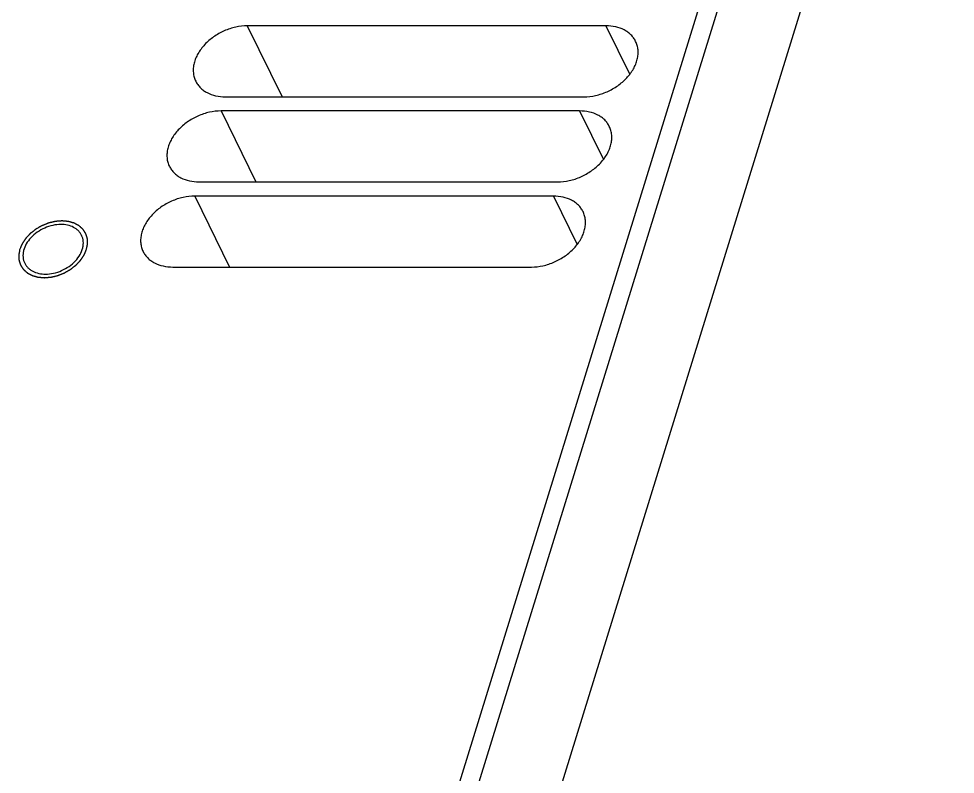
# Model space of a CAD drawing. Header units: millimetres. Extents: x 0 to 841, y 0 to 594.
# Drawn here: x 240.2 to 291.9, y 68.9 to 110.7 of the extents above; entities that cross this region are included whole.
import ezdxf

# ---------------------------------------------------------------- set-up
doc = ezdxf.new("R2010")
doc.units = ezdxf.units.MM
doc.header["$LTSCALE"] = 46.255
doc.layers.get('0').update_dxf_attribs({"linetype": 'CONTINUOUS'})
for name, color, linetype in [('03_ALL_AXES', 7, 'CONTINUOUS'), ('09_ALL_ROUNDS', 7, 'CONTINUOUS'), ('10_ALL_CHAMFER', 7, 'CONTINUOUS'), ('11_ALL_COSMETICS', 7, 'CONTINUOUS')]:
    doc.layers.add(name, color=color, linetype=linetype)

msp = doc.modelspace()

# ---------------------------------------------------------------- linework, layer by layer
at = {"color": 4}
for points in [[(243.961, 97.933), (243.966, 97.958), (243.974, 97.996), (243.983, 98.047), (243.991, 98.085), (243.997, 98.117), (244.002, 98.142), (244.005, 98.161), (244.009, 98.18), (244.012, 98.196), (244.015, 98.209), (244.017, 98.218), (244.018, 98.226), (244.019, 98.232), (244.02, 98.235), (244.02, 98.237), (244.02, 98.239), (244.02, 98.242), (244.02, 98.248), (244.019, 98.255), (244.019, 98.265), (244.018, 98.277), (244.018, 98.292), (244.017, 98.31), (244.016, 98.329), (244.015, 98.353), (244.014, 98.383), (244.012, 98.414), (244.011, 98.438), (244.01, 98.457), (244.009, 98.475), (244.009, 98.49), (244.008, 98.502), (244.008, 98.51), (244.007, 98.516), (244.007, 98.521), (244.007, 98.525), (244.007, 98.528), (244.007, 98.53), (244.006, 98.532), (244.005, 98.535), (244.004, 98.538), (244.003, 98.543), (244.001, 98.548), (243.999, 98.555), (243.995, 98.566), (243.991, 98.58), (243.985, 98.597), (243.98, 98.614), (243.973, 98.637), (243.964, 98.665), (243.955, 98.693), (243.948, 98.715), (243.943, 98.732), (243.937, 98.749), (243.933, 98.763), (243.929, 98.775), (243.927, 98.782), (243.925, 98.787), (243.924, 98.791), (243.923, 98.795), (243.922, 98.798), (243.922, 98.8), (243.92, 98.802), (243.919, 98.804), (243.916, 98.807), (243.914, 98.811), (243.911, 98.816), (243.907, 98.822), (243.9, 98.832), (243.892, 98.845), (243.882, 98.86), (243.872, 98.875), (243.859, 98.895), (243.843, 98.92), (243.826, 98.945), (243.813, 98.965), (243.803, 98.98), (243.794, 98.995), (243.785, 99.008), (243.779, 99.018), (243.775, 99.024), (243.771, 99.029), (243.769, 99.033), (243.767, 99.036), (243.765, 99.039), (243.764, 99.041), (243.762, 99.042), (243.76, 99.044), (243.757, 99.047), (243.754, 99.05), (243.749, 99.054), (243.744, 99.059), (243.735, 99.067), (243.723, 99.077), (243.71, 99.089), (243.696, 99.101), (243.678, 99.117), (243.655, 99.138), (243.632, 99.158), (243.614, 99.174), (243.601, 99.186), (243.587, 99.198), (243.576, 99.208), (243.567, 99.217), (243.56, 99.223), (243.554, 99.228), (243.55, 99.231), (243.548, 99.233), (243.546, 99.235), (243.544, 99.236), (243.541, 99.237), (243.536, 99.24), (243.529, 99.244), (243.521, 99.248), (243.509, 99.254), (243.495, 99.262), (243.478, 99.271), (243.461, 99.28), (243.438, 99.292), (243.41, 99.307), (243.376, 99.325), (243.348, 99.34), (243.325, 99.352), (243.311, 99.36), (243.3, 99.366), (243.291, 99.37), (243.284, 99.374), (243.279, 99.377), (243.276, 99.378), (243.274, 99.379), (243.272, 99.38), (243.268, 99.381), (243.262, 99.382), (243.254, 99.385), (243.244, 99.388), (243.231, 99.391), (243.215, 99.396), (243.188, 99.403), (243.155, 99.413), (243.116, 99.424), (243.076, 99.435), (243.043, 99.444), (243.017, 99.452), (243.001, 99.456), (242.987, 99.46), (242.978, 99.463), (242.969, 99.465), (242.964, 99.467), (242.96, 99.468), (242.958, 99.469), (242.955, 99.469), (242.951, 99.469), (242.945, 99.47), (242.936, 99.471), (242.925, 99.471), (242.91, 99.473), (242.891, 99.474), (242.862, 99.477), (242.825, 99.48), (242.781, 99.484), (242.736, 99.488), (242.699, 99.491), (242.67, 99.494), (242.651, 99.495), (242.637, 99.497), (242.625, 99.498), (242.616, 99.498), (242.61, 99.499), (242.606, 99.499), (242.603, 99.5), (242.6, 99.499), (242.597, 99.499), (242.59, 99.498), (242.58, 99.498), (242.569, 99.497), (242.554, 99.495), (242.534, 99.494), (242.504, 99.491), (242.466, 99.488), (242.42, 99.485), (242.374, 99.481), (242.336, 99.478), (242.305, 99.475), (242.286, 99.474), (242.271, 99.472), (242.259, 99.472), (242.25, 99.471), (242.243, 99.47), (242.239, 99.47), (242.236, 99.47), (242.233, 99.469), (242.229, 99.468), (242.223, 99.466), (242.213, 99.464), (242.201, 99.461), (242.186, 99.458), (242.167, 99.453), (242.136, 99.446), (242.097, 99.437), (242.051, 99.425), (242.004, 99.414), (241.965, 99.405), (241.934, 99.398), (241.915, 99.393), (241.9, 99.39), (241.888, 99.387), (241.878, 99.384), (241.872, 99.383), (241.868, 99.382), (241.865, 99.381), (241.862, 99.38), (241.858, 99.379), (241.852, 99.376), (241.842, 99.372), (241.831, 99.368), (241.816, 99.362), (241.797, 99.354), (241.767, 99.342), (241.729, 99.327), (241.684, 99.31), (241.639, 99.292), (241.601, 99.277), (241.571, 99.265), (241.552, 99.257), (241.537, 99.251), (241.526, 99.247), (241.516, 99.243), (241.51, 99.24), (241.506, 99.239), (241.503, 99.238), (241.5, 99.236), (241.497, 99.234), (241.49, 99.231), (241.481, 99.225), (241.471, 99.219), (241.456, 99.211), (241.438, 99.201), (241.41, 99.184), (241.374, 99.164), (241.331, 99.139), (241.288, 99.115), (241.252, 99.094), (241.223, 99.078), (241.206, 99.067), (241.191, 99.059), (241.18, 99.053), (241.171, 99.048), (241.165, 99.044), (241.162, 99.042), (241.159, 99.041), (241.157, 99.039), (241.153, 99.036), (241.148, 99.032), (241.14, 99.026), (241.131, 99.018), (241.118, 99.009), (241.102, 98.996), (241.077, 98.977), (241.046, 98.952), (241.008, 98.923), (240.971, 98.893), (240.939, 98.868), (240.914, 98.849), (240.898, 98.836), (240.886, 98.827), (240.877, 98.819), (240.869, 98.813), (240.863, 98.809), (240.86, 98.806), (240.858, 98.804), (240.856, 98.802), (240.853, 98.799), (240.848, 98.795), (240.842, 98.788), (240.834, 98.779), (240.823, 98.768), (240.81, 98.754), (240.789, 98.731), (240.763, 98.703), (240.731, 98.67), (240.699, 98.636), (240.673, 98.608), (240.652, 98.585), (240.639, 98.571), (240.628, 98.56), (240.62, 98.552), (240.614, 98.545), (240.609, 98.54), (240.607, 98.537), (240.604, 98.535), (240.603, 98.533), (240.601, 98.53), (240.597, 98.524), (240.592, 98.517), (240.586, 98.507), (240.578, 98.495), (240.568, 98.48), (240.552, 98.456), (240.531, 98.425), (240.507, 98.389), (240.482, 98.352), (240.462, 98.322), (240.446, 98.297), (240.436, 98.282), (240.427, 98.27), (240.421, 98.261), (240.416, 98.253), (240.413, 98.248), (240.411, 98.245), (240.409, 98.243), (240.408, 98.24), (240.407, 98.237), (240.404, 98.231), (240.401, 98.223), (240.397, 98.213), (240.391, 98.201), (240.384, 98.184), (240.373, 98.159), (240.36, 98.126), (240.343, 98.088), (240.327, 98.049), (240.305, 97.997), (240.288, 97.959), (240.277, 97.933)], [(240.277, 97.933), (240.272, 97.907), (240.265, 97.869), (240.255, 97.819), (240.248, 97.781), (240.241, 97.749), (240.237, 97.724), (240.233, 97.705), (240.229, 97.686), (240.226, 97.67), (240.224, 97.657), (240.222, 97.648), (240.22, 97.64), (240.219, 97.634), (240.219, 97.631), (240.218, 97.629), (240.218, 97.626), (240.218, 97.623), (240.219, 97.618), (240.219, 97.61), (240.219, 97.601), (240.22, 97.589), (240.221, 97.574), (240.221, 97.555), (240.222, 97.537), (240.223, 97.513), (240.225, 97.482), (240.226, 97.452), (240.227, 97.427), (240.228, 97.409), (240.229, 97.391), (240.23, 97.375), (240.23, 97.363), (240.231, 97.356), (240.231, 97.35), (240.231, 97.345), (240.231, 97.341), (240.231, 97.338), (240.231, 97.336), (240.232, 97.334), (240.233, 97.331), (240.234, 97.327), (240.236, 97.323), (240.237, 97.318), (240.24, 97.311), (240.243, 97.299), (240.248, 97.285), (240.253, 97.268), (240.258, 97.251), (240.265, 97.229), (240.274, 97.201), (240.283, 97.173), (240.29, 97.15), (240.296, 97.133), (240.301, 97.116), (240.305, 97.102), (240.309, 97.091), (240.311, 97.084), (240.313, 97.079), (240.314, 97.074), (240.315, 97.071), (240.316, 97.068), (240.317, 97.066), (240.318, 97.064), (240.32, 97.061), (240.322, 97.058), (240.324, 97.055), (240.328, 97.05), (240.332, 97.043), (240.338, 97.033), (240.346, 97.021), (240.356, 97.006), (240.366, 96.991), (240.379, 96.971), (240.396, 96.945), (240.412, 96.92), (240.425, 96.9), (240.435, 96.885), (240.445, 96.87), (240.453, 96.858), (240.459, 96.848), (240.464, 96.841), (240.467, 96.836), (240.469, 96.833), (240.471, 96.829), (240.473, 96.827), (240.474, 96.825), (240.476, 96.824), (240.478, 96.821), (240.481, 96.819), (240.484, 96.816), (240.489, 96.812), (240.495, 96.807), (240.504, 96.799), (240.515, 96.789), (240.529, 96.777), (240.542, 96.764), (240.56, 96.748), (240.583, 96.728), (240.606, 96.708), (240.624, 96.692), (240.638, 96.679), (240.651, 96.667), (240.663, 96.657), (240.672, 96.649), (240.678, 96.643), (240.684, 96.638), (240.688, 96.634), (240.69, 96.633), (240.692, 96.631), (240.694, 96.63), (240.697, 96.628), (240.702, 96.626), (240.709, 96.622), (240.718, 96.617), (240.729, 96.611), (240.743, 96.604), (240.76, 96.595), (240.777, 96.586), (240.8, 96.574), (240.828, 96.559), (240.862, 96.541), (240.891, 96.526), (240.913, 96.514), (240.927, 96.506), (240.939, 96.5), (240.947, 96.496), (240.954, 96.492), (240.959, 96.489), (240.962, 96.488), (240.964, 96.486), (240.967, 96.486), (240.97, 96.485), (240.976, 96.483), (240.984, 96.481), (240.994, 96.478), (241.007, 96.474), (241.024, 96.47), (241.05, 96.462), (241.083, 96.453), (241.122, 96.442), (241.162, 96.431), (241.195, 96.421), (241.221, 96.414), (241.238, 96.409), (241.251, 96.405), (241.261, 96.403), (241.269, 96.4), (241.275, 96.399), (241.278, 96.398), (241.28, 96.397), (241.283, 96.397), (241.287, 96.397), (241.293, 96.396), (241.303, 96.395), (241.314, 96.394), (241.328, 96.393), (241.347, 96.391), (241.376, 96.389), (241.413, 96.386), (241.458, 96.382), (241.502, 96.378), (241.539, 96.375), (241.569, 96.372), (241.587, 96.37), (241.602, 96.369), (241.613, 96.368), (241.622, 96.367), (241.629, 96.367), (241.632, 96.366), (241.635, 96.366), (241.638, 96.366), (241.642, 96.367), (241.648, 96.367), (241.658, 96.368), (241.669, 96.369), (241.685, 96.37), (241.704, 96.372), (241.734, 96.374), (241.773, 96.377), (241.819, 96.381), (241.864, 96.385), (241.903, 96.388), (241.933, 96.39), (241.952, 96.392), (241.968, 96.393), (241.979, 96.394), (241.989, 96.395), (241.995, 96.395), (241.999, 96.396), (242.002, 96.396), (242.005, 96.397), (242.009, 96.398), (242.016, 96.399), (242.025, 96.402), (242.037, 96.404), (242.052, 96.408), (242.072, 96.413), (242.103, 96.42), (242.141, 96.429), (242.188, 96.44), (242.234, 96.451), (242.273, 96.46), (242.304, 96.468), (242.323, 96.472), (242.339, 96.476), (242.35, 96.479), (242.36, 96.481), (242.367, 96.483), (242.371, 96.484), (242.374, 96.484), (242.376, 96.486), (242.38, 96.487), (242.387, 96.49), (242.396, 96.493), (242.407, 96.498), (242.423, 96.504), (242.441, 96.511), (242.472, 96.523), (242.509, 96.538), (242.554, 96.556), (242.6, 96.574), (242.637, 96.589), (242.667, 96.601), (242.686, 96.609), (242.701, 96.614), (242.713, 96.619), (242.722, 96.623), (242.729, 96.625), (242.732, 96.627), (242.735, 96.628), (242.738, 96.63), (242.742, 96.632), (242.748, 96.635), (242.757, 96.64), (242.768, 96.646), (242.782, 96.655), (242.8, 96.665), (242.829, 96.681), (242.864, 96.702), (242.907, 96.726), (242.95, 96.751), (242.986, 96.772), (243.015, 96.788), (243.033, 96.798), (243.047, 96.807), (243.058, 96.813), (243.067, 96.818), (243.073, 96.821), (243.077, 96.824), (243.08, 96.825), (243.082, 96.827), (243.085, 96.829), (243.09, 96.834), (243.098, 96.84), (243.108, 96.847), (243.12, 96.857), (243.136, 96.869), (243.161, 96.889), (243.192, 96.914), (243.23, 96.943), (243.268, 96.973), (243.299, 96.997), (243.324, 97.017), (243.34, 97.029), (243.352, 97.039), (243.362, 97.047), (243.37, 97.053), (243.375, 97.057), (243.378, 97.059), (243.381, 97.061), (243.383, 97.063), (243.385, 97.066), (243.39, 97.071), (243.396, 97.078), (243.404, 97.087), (243.415, 97.098), (243.428, 97.112), (243.449, 97.134), (243.476, 97.162), (243.507, 97.196), (243.539, 97.23), (243.565, 97.258), (243.586, 97.28), (243.599, 97.294), (243.61, 97.306), (243.618, 97.314), (243.625, 97.321), (243.629, 97.326), (243.632, 97.329), (243.634, 97.331), (243.635, 97.333), (243.637, 97.336), (243.641, 97.341), (243.646, 97.349), (243.652, 97.358), (243.66, 97.37), (243.67, 97.386), (243.687, 97.41), (243.707, 97.44), (243.732, 97.477), (243.756, 97.514), (243.776, 97.544), (243.793, 97.568), (243.803, 97.584), (243.811, 97.596), (243.817, 97.605), (243.822, 97.613), (243.826, 97.618), (243.828, 97.621), (243.829, 97.623), (243.83, 97.626), (243.832, 97.629), (243.834, 97.634), (243.838, 97.643), (243.842, 97.652), (243.847, 97.665), (243.854, 97.681), (243.865, 97.707), (243.879, 97.739), (243.895, 97.778), (243.912, 97.817), (243.934, 97.868), (243.95, 97.907), (243.961, 97.933)]]:
    msp.add_open_spline(points, degree=3, knots=[0, 0, 0, 0, 0.015625, 0.023438, 0.03125, 0.039062, 0.042969, 0.046875, 0.050781, 0.054688, 0.056641, 0.058594, 0.060547, 0.061523, 0.062012, 0.0625, 0.062988, 0.063477, 0.064453, 0.066406, 0.068359, 0.070312, 0.074219, 0.078125, 0.082031, 0.085938, 0.09375, 0.101562, 0.105469, 0.109375, 0.113281, 0.117188, 0.119141, 0.121094, 0.12207, 0.123047, 0.124023, 0.124512, 0.125, 0.125488, 0.125977, 0.126953, 0.12793, 0.128906, 0.130859, 0.132812, 0.136719, 0.140625, 0.144531, 0.148438, 0.15625, 0.164062, 0.167969, 0.171875, 0.175781, 0.179688, 0.181641, 0.183594, 0.18457, 0.185547, 0.186523, 0.187012, 0.1875, 0.187988, 0.188477, 0.189453, 0.19043, 0.191406, 0.193359, 0.195312, 0.199219, 0.203125, 0.207031, 0.210938, 0.21875, 0.226562, 0.230469, 0.234375, 0.238281, 0.242188, 0.244141, 0.246094, 0.24707, 0.248047, 0.249023, 0.249512, 0.25, 0.250488, 0.250977, 0.251953, 0.25293, 0.253906, 0.255859, 0.257812, 0.261719, 0.265625, 0.269531, 0.273438, 0.28125, 0.289062, 0.292969, 0.296875, 0.300781, 0.304688, 0.306641, 0.308594, 0.310547, 0.311523, 0.312012, 0.3125, 0.312988, 0.313477, 0.314453, 0.316406, 0.318359, 0.320312, 0.324219, 0.328125, 0.332031, 0.335938, 0.34375, 0.351562, 0.359375, 0.363281, 0.367188, 0.369141, 0.371094, 0.373047, 0.374023, 0.374512, 0.375, 0.375488, 0.375977, 0.376953, 0.378906, 0.380859, 0.382812, 0.386719, 0.390625, 0.398438, 0.40625, 0.414062, 0.421875, 0.425781, 0.429688, 0.431641, 0.433594, 0.435547, 0.436523, 0.437012, 0.4375, 0.437988, 0.438477, 0.439453, 0.441406, 0.443359, 0.445312, 0.449219, 0.453125, 0.460938, 0.46875, 0.476562, 0.484375, 0.488281, 0.492188, 0.494141, 0.496094, 0.498047, 0.499023, 0.499512, 0.5, 0.500488, 0.500977, 0.501953, 0.503906, 0.505859, 0.507812, 0.511719, 0.515625, 0.523438, 0.53125, 0.539062, 0.546875, 0.550781, 0.554688, 0.556641, 0.558594, 0.560547, 0.561523, 0.562012, 0.5625, 0.562988, 0.563477, 0.564453, 0.566406, 0.568359, 0.570312, 0.574219, 0.578125, 0.585938, 0.59375, 0.601562, 0.609375, 0.613281, 0.617188, 0.619141, 0.621094, 0.623047, 0.624023, 0.624512, 0.625, 0.625488, 0.625977, 0.626953, 0.628906, 0.630859, 0.632812, 0.636719, 0.640625, 0.648438, 0.65625, 0.664062, 0.671875, 0.675781, 0.679688, 0.681641, 0.683594, 0.685547, 0.686523, 0.687012, 0.6875, 0.687988, 0.688477, 0.689453, 0.691406, 0.693359, 0.695312, 0.699219, 0.703125, 0.710938, 0.71875, 0.726562, 0.734375, 0.738281, 0.742188, 0.744141, 0.746094, 0.748047, 0.749023, 0.749512, 0.75, 0.750488, 0.750977, 0.751953, 0.753906, 0.755859, 0.757812, 0.761719, 0.765625, 0.773438, 0.78125, 0.789062, 0.796875, 0.800781, 0.804688, 0.806641, 0.808594, 0.810547, 0.811523, 0.812012, 0.8125, 0.812988, 0.813477, 0.814453, 0.816406, 0.818359, 0.820312, 0.824219, 0.828125, 0.835938, 0.84375, 0.851562, 0.859375, 0.863281, 0.867188, 0.869141, 0.871094, 0.873047, 0.874023, 0.874512, 0.875, 0.875488, 0.875977, 0.876953, 0.878906, 0.880859, 0.882812, 0.886719, 0.890625, 0.898438, 0.90625, 0.914062, 0.921875, 0.925781, 0.929688, 0.931641, 0.933594, 0.935547, 0.936523, 0.937012, 0.9375, 0.937988, 0.938477, 0.939453, 0.941406, 0.943359, 0.945312, 0.949219, 0.953125, 0.960938, 0.96875, 0.976562, 0.984375, 1, 1, 1, 1], dxfattribs=at)
at = {"layer": '03_ALL_AXES', "color": 7}
for p, q in [((272.642, 110.27), (252.84, 110.27)), ((251.629, 106.354), (271.432, 106.354)), ((271.19, 105.57), (251.387, 105.57)), ((250.177, 101.654), (269.98, 101.654)), ((269.738, 100.87), (249.935, 100.87)), ((248.725, 96.954), (268.527, 96.954))]:
    msp.add_line(p, q, dxfattribs=at)
at = {"layer": '03_ALL_AXES', "color": 4}
for p, q in [((252.84, 110.27), (254.762, 106.354)), ((272.642, 110.27), (273.957, 107.592)), ((251.387, 105.57), (253.309, 101.654)), ((271.19, 105.57), (272.504, 102.892)), ((249.935, 100.87), (251.857, 96.954)), ((269.738, 100.87), (271.052, 98.193))]:
    msp.add_line(p, q, dxfattribs=at)
at = {"layer": '03_ALL_AXES', "color": 7}
for points, knots in [([(252.84, 110.27), (252.625, 110.27), (252.187, 110.219), (251.555, 110.009), (250.97, 109.679), (250.474, 109.253), (250.157, 108.832), (249.983, 108.475), (249.896, 108.209), (249.852, 107.945), (249.852, 107.686), (249.896, 107.439), (249.954, 107.284), (249.99, 107.211)], [0, 0, 0, 0, 0.132554, 0.270699, 0.409836, 0.545175, 0.672673, 0.732791, 0.790285, 0.845298, 0.898185, 0.949508, 1, 1, 1, 1]), ([(274.282, 109.413), (274.249, 109.479), (274.173, 109.606), (274.027, 109.777), (273.851, 109.925), (273.577, 110.094), (273.17, 110.236), (272.823, 110.27), (272.642, 110.27)], [0, 0, 0, 0, 0.112901, 0.227308, 0.344582, 0.465828, 0.722461, 1, 1, 1, 1]), ([(271.432, 106.354), (271.646, 106.354), (272.085, 106.405), (272.717, 106.615), (273.302, 106.944), (273.797, 107.371), (274.114, 107.792), (274.289, 108.149), (274.376, 108.415), (274.42, 108.679), (274.42, 108.938), (274.376, 109.185), (274.318, 109.34), (274.282, 109.413)], [0, 0, 0, 0, 0.132554, 0.270699, 0.409836, 0.545175, 0.672673, 0.732791, 0.790285, 0.845298, 0.898185, 0.949508, 1, 1, 1, 1]), ([(249.99, 107.211), (250.022, 107.145), (250.099, 107.018), (250.245, 106.847), (250.42, 106.699), (250.695, 106.53), (251.101, 106.388), (251.449, 106.354), (251.629, 106.354)], [0, 0, 0, 0, 0.112901, 0.227308, 0.344582, 0.465828, 0.722461, 1, 1, 1, 1]), ([(251.387, 105.57), (251.173, 105.57), (250.735, 105.519), (250.102, 105.309), (249.518, 104.979), (249.022, 104.553), (248.705, 104.132), (248.531, 103.775), (248.444, 103.509), (248.4, 103.245), (248.399, 102.986), (248.443, 102.739), (248.502, 102.584), (248.538, 102.511)], [0, 0, 0, 0, 0.132554, 0.270699, 0.409836, 0.545175, 0.672673, 0.732791, 0.790285, 0.845298, 0.898185, 0.949508, 1, 1, 1, 1]), ([(272.829, 104.713), (272.797, 104.779), (272.721, 104.906), (272.575, 105.077), (272.399, 105.225), (272.124, 105.394), (271.718, 105.536), (271.37, 105.57), (271.19, 105.57)], [0, 0, 0, 0, 0.112901, 0.227308, 0.344582, 0.465828, 0.722461, 1, 1, 1, 1]), ([(269.98, 101.654), (270.194, 101.654), (270.632, 101.705), (271.265, 101.915), (271.849, 102.245), (272.345, 102.671), (272.662, 103.092), (272.836, 103.449), (272.923, 103.715), (272.967, 103.979), (272.968, 104.238), (272.924, 104.485), (272.865, 104.64), (272.829, 104.713)], [0, 0, 0, 0, 0.132554, 0.270699, 0.409836, 0.545175, 0.672673, 0.732791, 0.790285, 0.845298, 0.898185, 0.949508, 1, 1, 1, 1]), ([(248.538, 102.511), (248.57, 102.445), (248.646, 102.318), (248.792, 102.147), (248.968, 101.999), (249.243, 101.83), (249.649, 101.688), (249.997, 101.654), (250.177, 101.654)], [0, 0, 0, 0, 0.112901, 0.227308, 0.344582, 0.465828, 0.722461, 1, 1, 1, 1]), ([(249.935, 100.87), (249.721, 100.87), (249.282, 100.819), (248.65, 100.609), (248.065, 100.279), (247.57, 99.853), (247.253, 99.432), (247.078, 99.075), (246.991, 98.809), (246.947, 98.545), (246.947, 98.286), (246.991, 98.039), (247.049, 97.884), (247.085, 97.811)], [0, 0, 0, 0, 0.132554, 0.270699, 0.409836, 0.545175, 0.672673, 0.732791, 0.790285, 0.845298, 0.898185, 0.949508, 1, 1, 1, 1]), ([(271.377, 100.013), (271.345, 100.079), (271.268, 100.206), (271.122, 100.377), (270.947, 100.525), (270.672, 100.694), (270.266, 100.836), (269.918, 100.87), (269.738, 100.87)], [0, 0, 0, 0, 0.112901, 0.227308, 0.344582, 0.465828, 0.722461, 1, 1, 1, 1]), ([(268.527, 96.954), (268.742, 96.954), (269.18, 97.005), (269.812, 97.215), (270.397, 97.545), (270.893, 97.971), (271.21, 98.392), (271.384, 98.749), (271.471, 99.015), (271.515, 99.279), (271.515, 99.538), (271.471, 99.785), (271.413, 99.94), (271.377, 100.013)], [0, 0, 0, 0, 0.132554, 0.270699, 0.409836, 0.545175, 0.672673, 0.732791, 0.790285, 0.845298, 0.898185, 0.949508, 1, 1, 1, 1]), ([(242.543, 99.304), (242.393, 99.304), (242.086, 99.267), (241.643, 99.121), (241.234, 98.89), (240.887, 98.592), (240.626, 98.245), (240.494, 97.928), (240.451, 97.676), (240.451, 97.495), (240.482, 97.322), (240.523, 97.213), (240.548, 97.162)], [0, 0, 0, 0, 0.132591, 0.270775, 0.409951, 0.545327, 0.672861, 0.790227, 0.845255, 0.898156, 0.949494, 1, 1, 1, 1]), ([(243.69, 98.704), (243.668, 98.75), (243.614, 98.839), (243.512, 98.958), (243.389, 99.062), (243.197, 99.18), (242.912, 99.28), (242.669, 99.304), (242.543, 99.304)], [0, 0, 0, 0, 0.112901, 0.227308, 0.344582, 0.465828, 0.722461, 1, 1, 1, 1]), ([(241.696, 96.562), (241.845, 96.562), (242.152, 96.598), (242.595, 96.745), (243.004, 96.976), (243.351, 97.274), (243.612, 97.62), (243.745, 97.938), (243.787, 98.19), (243.787, 98.371), (243.756, 98.544), (243.715, 98.653), (243.69, 98.704)], [0, 0, 0, 0, 0.132591, 0.270775, 0.409951, 0.545327, 0.672861, 0.790227, 0.845255, 0.898156, 0.949494, 1, 1, 1, 1]), ([(247.085, 97.811), (247.118, 97.745), (247.194, 97.618), (247.34, 97.447), (247.516, 97.299), (247.79, 97.13), (248.197, 96.988), (248.544, 96.954), (248.725, 96.954)], [0, 0, 0, 0, 0.112901, 0.227308, 0.344582, 0.465828, 0.722461, 1, 1, 1, 1]), ([(240.548, 97.162), (240.571, 97.116), (240.624, 97.027), (240.726, 96.908), (240.849, 96.804), (241.042, 96.686), (241.326, 96.586), (241.57, 96.562), (241.696, 96.562)], [0, 0, 0, 0, 0.112901, 0.227308, 0.344582, 0.465828, 0.722461, 1, 1, 1, 1])]:
    msp.add_open_spline(points, degree=3, knots=knots, dxfattribs=at)
at = {"layer": '09_ALL_ROUNDS', "color": 7}
msp.add_line((262.883, 44.717), (291.931, 138.716), dxfattribs=at)
at = {"layer": '10_ALL_CHAMFER', "color": 7}
for p, q in [((259.384, 51.717), (287.947, 144.149)), ((260.303, 51.25), (288.867, 143.683))]:
    msp.add_line(p, q, dxfattribs=at)
at = {"layer": '11_ALL_COSMETICS', "color": 7}
msp.add_line((262.883, 44.717), (291.931, 138.716), dxfattribs=at)

doc.saveas('drawing.dxf')
